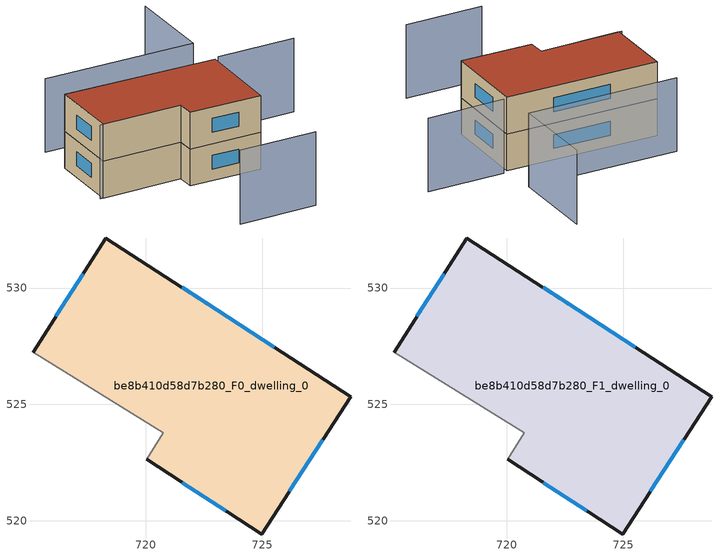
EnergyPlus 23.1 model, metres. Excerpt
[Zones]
be8b410d58d7b280_F0_dwelling_0
 floor ground (EU_floor_Construction): 728.81,525.33 724.98,519.43 720.04,522.64 720.75,523.79 715.17,527.25 718.29,532.15 z0
 wall outside (EU_wall_Construction): 720.04,522.64 724.98,519.43 728.81,525.33 718.29,532.15 715.17,527.25 z0:3
 wall adiabatic (EU_wall_Construction): 715.17,527.25 720.75,523.79 720.04,522.64 z0:3
 window (EU_Window_Construction): 717.32,530.62 716.14,528.78 / 725.53,527.45 721.57,530.02 / 726.17,521.27 727.62,523.49 / 721.58,521.64 723.44,520.43 z0.93:2.07
be8b410d58d7b280_F1_dwelling_0
 floor to be8b410d58d7b280_F0_dwelling_0 (EU_floor_Construction): 728.81,525.33 724.98,519.43 720.04,522.64 720.75,523.79 715.17,527.25 718.29,532.15 z3
 wall outside (EU_wall_Construction): 720.04,522.64 724.98,519.43 728.81,525.33 718.29,532.15 715.17,527.25 z3:6
 wall adiabatic (EU_wall_Construction): 715.17,527.25 720.75,523.79 720.04,522.64 z3:6
 window (EU_Window_Construction): 717.32,530.62 716.14,528.78 / 725.53,527.45 721.57,530.02 / 726.17,521.27 727.62,523.49 / 721.58,521.64 723.44,520.43 z3.93:5.07
 roof outside (EU_roof_Construction): 724.98,519.43 728.81,525.33 718.29,532.15 715.17,527.25 720.75,523.79 720.04,522.64 z6
shading: 716.12,516.33 721.56,512.95 / 729.23,525.32 734.67,521.95 / 714.95,527.39 720.75,523.79 / 734.25,534.13 730.42,528.05 / 730.42,528.05 719.9,534.68 z0:6
[Building]
EU S2 Campaign: North Axis=0; Terrain=City; Solar Distribution=FullExterior
[Site:Location]
Montreal-Trudeau.Intl.AP: Latitude=45.4667; Longitude=-73.75; Time Zone=-5; Elevation=36
[SizingPeriod:WeatherFileDays]
AnnualSizingPeriod: Begin Month=1; Begin Day of Month=1; End Month=12; End Day of Month=31; Day of Week for Start Day=Monday; Use Weather File Daylight Saving Period=No; Use Weather File Rain and Snow Indicators=No
[MATERIAL]
EU_InternalMass_Material: Roughness=MediumRough; Thickness=0.1; Conductivity=1; Density=1800; Specific Heat=900; Thermal Absorptance=0.9; Solar Absorptance=0.7; Visible Absorptance=0.7
[MATERIAL:NOMASS] Roughness=MediumRough; Thermal Absorptance=0.9; Solar Absorptance=0.7; Visible Absorptance=0.7
Name | Thermal Resistance
EU_wall_NoMass; EU_floor_NoMass | 1.36485
EU_roof_NoMass | 2.55992
[WINDOWMATERIAL:SIMPLEGLAZINGSYSTEM]
EU_Window_SimpleGlazing: UFactor=3.92339; Solar Heat Gain Coefficient=0.8; Visible Transmittance=0.8
[CONSTRUCTION]
EU_wall_Construction: EU_wall_NoMass
EU_roof_Construction: EU_roof_NoMass
EU_floor_Construction: EU_floor_NoMass
EU_Window_Construction: EU_Window_SimpleGlazing
EU_InternalMass_Construction: EU_InternalMass_Material
[ZONE] Type=1; Multiplier=1; Ceiling Height=autocalculate; Floor Area=autocalculate; Part of Total Floor Area=Yes
Name | Volume
be8b410d58d7b280_F0_dwelling_0 | 238.315
be8b410d58d7b280_F1_dwelling_0 | 238.317
[INTERNALMASS] Construction=EU_InternalMass_Construction; Surface Area=79.4386
Name | Zone or ZoneList
be8b410d58d7b280_F0_dwelling_0_EU_InternalMass | be8b410d58d7b280_F0_dwelling_0
be8b410d58d7b280_F1_dwelling_0_EU_InternalMass | be8b410d58d7b280_F1_dwelling_0
[OTHEREQUIPMENT] Fuel Type=Electricity; Design Level Calculation Method=Watts/Area; Power per Zone Floor Area=1; Fraction Latent=0; Fraction Radiant=0; Fraction Lost=0; Carbon Dioxide Generation Rate=0; EndUse Subcategory=EU_Step8_InternalGains
Name | Zone or ZoneList or Space or SpaceList | Schedule
EU_Step8_InternalGain_be8b410d58d7b280_F0_dwelling_0_f000 | be8b410d58d7b280_F0_dwelling_0 | EU_Step8_GainSchedule_be8b410d58d7b280_F0_dwelling_0_f000
EU_Step8_InternalGain_be8b410d58d7b280_F1_dwelling_0_f000 | be8b410d58d7b280_F1_dwelling_0 | EU_Step8_GainSchedule_be8b410d58d7b280_F1_dwelling_0_f000
[ZONEVENTILATION:DESIGNFLOWRATE] Schedule=EU_AlwaysOn; Design Flow Rate Calculation Method=AirChanges/Hour; Air Changes per Hour=0.860309; Ventilation Type=Natural; Fan Pressure Rise=0; Fan Total Efficiency=1; Constant Term Coefficient=1; Temperature Term Coefficient=0; Velocity Term Coefficient=0; Velocity Squared Term Coefficient=0; Minimum Indoor Temperature=-100; Maximum Indoor Temperature=100; Delta Temperature=-100; Minimum Outdoor Temperature=-100; Maximum Outdoor Temperature=100; Maximum Wind Speed=40
Name | Zone or ZoneList or Space or SpaceList
EU_ConstantAir_be8b410d58d7b280_F0_dwelling_0 | be8b410d58d7b280_F0_dwelling_0
EU_ConstantAir_be8b410d58d7b280_F1_dwelling_0 | be8b410d58d7b280_F1_dwelling_0
[HVACTEMPLATE:THERMOSTAT] Constant Heating Setpoint=20; Constant Cooling Setpoint=50
EU_HeatOnly_be8b410d58d7b280_F0_dwelling_0; EU_HeatOnly_be8b410d58d7b280_F1_dwelling_0
[HVACTEMPLATE:ZONE:IDEALLOADSAIRSYSTEM] System Availability Schedule=EU_AlwaysOn; Maximum Heating Supply Air Temperature=50; Minimum Cooling Supply Air Temperature=13; Maximum Heating Supply Air Humidity Ratio=0.0156; Minimum Cooling Supply Air Humidity Ratio=0.0077; Heating Limit=NoLimit; Cooling Limit=NoLimit; Heating Availability Schedule=EU_AlwaysOn; Cooling Availability Schedule=EU_CoolingOff; Dehumidification Control Type=ConstantSensibleHeatRatio; Cooling Sensible Heat Ratio=0.7; Dehumidification Setpoint=60; Humidification Control Type=None; Humidification Setpoint=30; Outdoor Air Method=None; Outdoor Air Flow Rate per Person=0.00944; Outdoor Air Flow Rate per Zone Floor Area=0; Outdoor Air Flow Rate per Zone=0; Demand Controlled Ventilation Type=None; Outdoor Air Economizer Type=NoEconomizer; Heat Recovery Type=None; Sensible Heat Recovery Effectiveness=0.7; Latent Heat Recovery Effectiveness=0.65
Name | Template Thermostat
be8b410d58d7b280_F0_dwelling_0 | EU_HeatOnly_be8b410d58d7b280_F0_dwelling_0
be8b410d58d7b280_F1_dwelling_0 | EU_HeatOnly_be8b410d58d7b280_F1_dwelling_0
[SIZING:ZONE] Zone Cooling Design Supply Air Temperature Input Method=SupplyAirTemperature; Zone Cooling Design Supply Air Temperature=13; Zone Heating Design Supply Air Temperature Input Method=SupplyAirTemperature; Zone Heating Design Supply Air Temperature=50; Zone Cooling Design Supply Air Humidity Ratio=0.008; Zone Heating Design Supply Air Humidity Ratio=0.008; Cooling Design Air Flow Method=DesignDay; Cooling Design Air Flow Rate=0; Cooling Minimum Air Flow per Zone Floor Area=0.000762; Cooling Minimum Air Flow=0; Cooling Minimum Air Flow Fraction=0.2; Heating Design Air Flow Method=DesignDay; Heating Design Air Flow Rate=0; Heating Maximum Air Flow per Zone Floor Area=0.002032; Heating Maximum Air Flow=0.141576; Heating Maximum Air Flow Fraction=0.3; Account for Dedicated Outdoor Air System=No; Dedicated Outdoor Air System Control Strategy=NeutralSupplyAir; Dedicated Outdoor Air Low Setpoint Temperature for Design=autosize; Dedicated Outdoor Air High Setpoint Temperature for Design=autosize; Zone Load Sizing Method=Sensible Load Only No Latent Load; Zone Latent Cooling Design Supply Air Humidity Ratio Input Method=HumidityRatioDifference; Zone Cooling Design Supply Air Humidity Ratio Difference=0.005; Zone Latent Heating Design Supply Air Humidity Ratio Input Method=HumidityRatioDifference; Zone Humidification Design Supply Air Humidity Ratio Difference=0.005
be8b410d58d7b280_F0_dwelling_0; be8b410d58d7b280_F1_dwelling_0
[SCHEDULE:CONSTANT]
Name | Hourly Value
EU_AlwaysOn | 1
EU_CoolingOff | 0
[SCHEDULE:FILE] Column Number=1; Rows to Skip at Top=0; Number of Hours of Data=8760; Column Separator=Comma; Interpolate to Timestep=No; Minutes per Item=60; Adjust Schedule for Daylight Savings=Yes
Name | File
EU_Step8_GainSchedule_be8b410d58d7b280_F0_dwelling_0_f000 | ../../schedules/be8b410d58d7b280/be8b410d58d7b280_F0_dwelling_0_f000_gain.csv
EU_Step8_GainSchedule_be8b410d58d7b280_F1_dwelling_0_f000 | ../../schedules/be8b410d58d7b280/be8b410d58d7b280_F1_dwelling_0_f000_gain.csv
